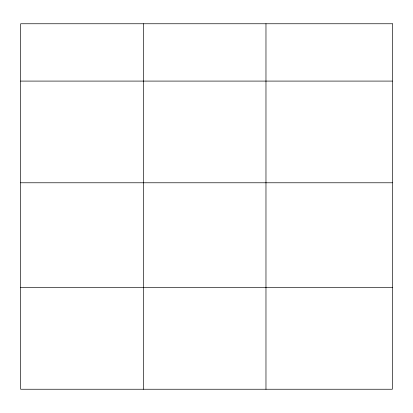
<?xml version="1.0" encoding="UTF-8"?>
<svg xmlns="http://www.w3.org/2000/svg" width="413" height="413" viewBox="0 0 413 413"><rect width="100%" height="100%" fill="white"/><g stroke="black" fill="none" stroke-linecap="round" stroke-linejoin="round"><path stroke-width="0.62" d="M20.65 81.087L392.35 81.087M20.65 182.778L392.35 182.778M20.65 287.551L392.35 287.551M265.972 23.758L265.972 389.242M143.311 23.758L143.311 389.242M392.35 23.758L20.65 23.758L20.65 389.242L392.35 389.242L392.35 23.758"/></g></svg>
